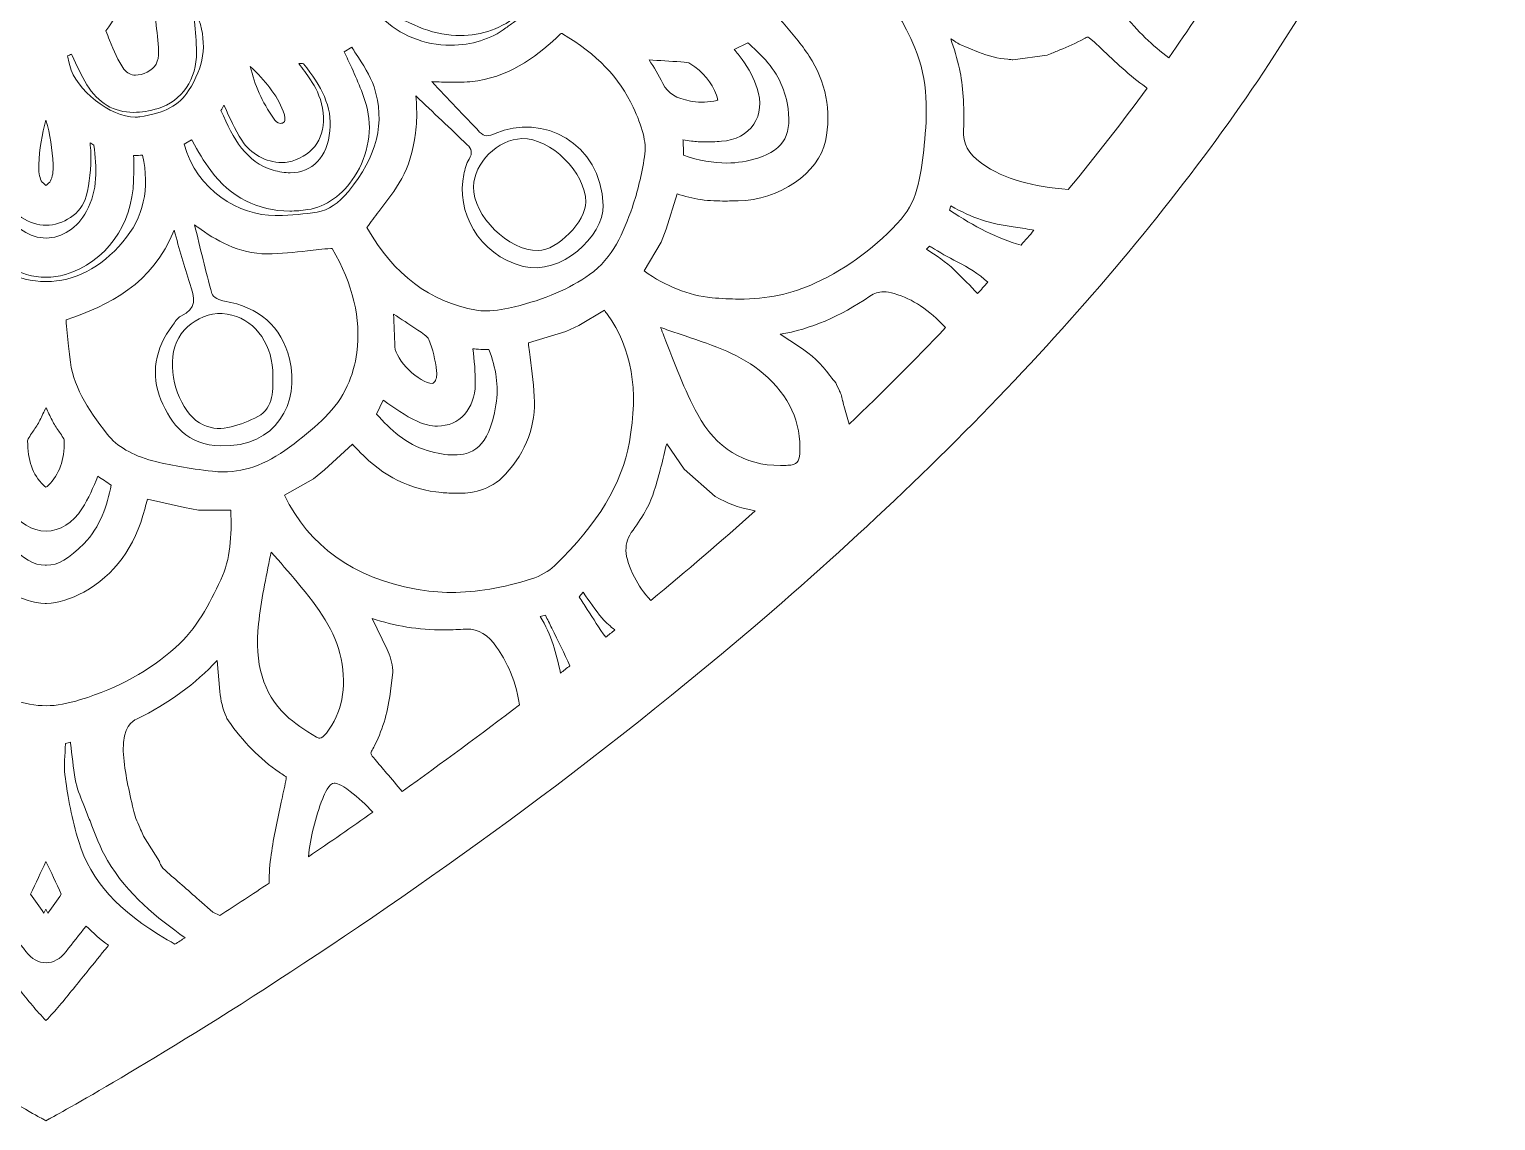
# Model space of a CAD drawing. Extents: x 12 to 8996, y -931 to -69.
# Drawn here: x 3926.4 to 4420.4, y -931.4 to -563.5 of the extents above; entities that cross this region are included whole.
import ezdxf

# ---------------------------------------------------------------- set-up
doc = ezdxf.new("R2010")
doc.units = 0
doc.header["$MEASUREMENT"] = 0
doc.layers.add('Layer 1', color=7, linetype='Continuous')

msp = doc.modelspace()

# ---------------------------------------------------------------- linework, layer by layer
at = {"layer": 'Layer 1', "lineweight": 0}
for points, knots in [([(4347.1, -136.52), (4305.12, -92.73), (4246.98, -68.61), (4183.41, -68.61), (4127.01, -68.61), (4070.99, -87.62), (4025.65, -122.14), (3978.88, -157.75), (3946.64, -207.02), (3932, -265.08), (3917.36, -207.03), (3885.12, -157.77), (3838.34, -122.15), (3793.01, -87.64), (3736.98, -68.62), (3680.59, -68.61), (3680.59, -68.61), (3680.54, -68.61), (3680.54, -68.61), (3616.99, -68.61), (3558.87, -92.72), (3516.89, -136.51), (3468.95, -186.52), (3443.61, -260.36), (3443.61, -350.03), (3443.61, -422.61), (3469.29, -498.34), (3519.94, -575.11), (3560.37, -636.41), (3616.73, -698.52), (3687.45, -759.71), (3807.78, -863.84), (3929.71, -930.15), (3930.92, -930.81), (3930.92, -930.81), (3932, -931.39), (3932, -931.39), (3932, -931.39), (3933.07, -930.81), (3933.07, -930.81), (3934.29, -930.15), (4056.22, -863.84), (4176.55, -759.71), (4247.27, -698.52), (4303.63, -636.41), (4344.06, -575.11), (4394.71, -498.34), (4420.39, -422.61), (4420.39, -350.03), (4420.39, -260.37), (4395.05, -186.54), (4347.1, -136.52)], [0, 0, 0, 0, 1, 1, 1, 2, 2, 2, 3, 3, 3, 4, 4, 4, 5, 5, 5, 6, 6, 6, 7, 7, 7, 8, 8, 8, 9, 9, 9, 10, 10, 10, 11, 11, 11, 12, 12, 12, 13, 13, 13, 14, 14, 14, 15, 15, 15, 16, 16, 16, 17, 17, 17, 17]), ([(4045.02, -559.5), (4045.02, -559.5), (4046.47, -557.04), (4046.47, -557.04), (4046.79, -557.21), (4047.1, -557.39), (4047.42, -557.57), (4051.09, -559.65), (4054.88, -561.8), (4059.04, -563.32), (4063.28, -564.88), (4067.5, -565.67), (4071.57, -565.67), (4078.88, -565.67), (4085.63, -563.19), (4091.61, -558.32), (4096.76, -554.11), (4099.91, -547.32), (4100.23, -539.69), (4100.58, -531.27), (4097.41, -522.99), (4091.76, -517.53), (4087.72, -513.63), (4083.11, -510.44), (4078.66, -507.35), (4077.82, -506.78), (4076.99, -506.2), (4076.16, -505.62), (4076.16, -505.62), (4077.63, -503.13), (4077.63, -503.13), (4078.27, -503.42), (4078.9, -503.71), (4079.53, -503.99), (4083.37, -505.72), (4087, -507.35), (4089.7, -509.68), (4100.98, -519.41), (4104.31, -532.52), (4099.87, -549.74), (4098.58, -554.77), (4094.56, -557.63), (4089.9, -560.94), (4088.91, -561.64), (4087.93, -562.34), (4086.96, -563.07), (4081.94, -566.83), (4075.34, -568.9), (4068.37, -568.9), (4059.43, -568.9), (4051.09, -565.51), (4045.02, -559.5)], [0, 0, 0, 0, 1, 1, 1, 2, 2, 2, 3, 3, 3, 4, 4, 4, 5, 5, 5, 6, 6, 6, 7, 7, 7, 8, 8, 8, 9, 9, 9, 10, 10, 10, 11, 11, 11, 12, 12, 12, 13, 13, 13, 14, 14, 14, 15, 15, 15, 16, 16, 16, 17, 17, 17, 17]), ([(4139.24, -635.28), (4139.24, -635.28), (4140.97, -630.92), (4140.97, -630.92), (4140.97, -630.92), (4144.6, -619.02), (4144.6, -619.02), (4147.17, -619.78), (4149.83, -620.53), (4152.61, -620.93), (4155.58, -621.35), (4158.54, -621.41), (4160.79, -621.41), (4161.81, -621.41), (4162.82, -621.4), (4163.84, -621.38), (4163.84, -621.38), (4165.23, -621.37), (4165.23, -621.37), (4178.75, -621.24), (4192.47, -611.83), (4194.61, -601.23), (4196.66, -591), (4194.77, -581.09), (4189.12, -572.57), (4186.45, -568.53), (4183.33, -564.87), (4180.31, -561.32), (4179.84, -560.78), (4179.38, -560.23), (4178.92, -559.69), (4178.92, -559.69), (4187.65, -550.34), (4187.65, -550.34), (4187.65, -550.34), (4190.63, -546.29), (4190.63, -546.29), (4190.63, -546.29), (4195.84, -537.13), (4195.84, -537.13), (4208.4, -542.49), (4217.39, -552.71), (4224.7, -569.75), (4229.38, -580.66), (4228.94, -592.4), (4227.88, -602.53), (4226.94, -611.5), (4225.97, -620.78), (4220.11, -627.48), (4212.21, -636.5), (4202.44, -643.78), (4191.06, -649.13), (4183.43, -652.71), (4175.04, -654.46), (4165.4, -654.46), (4162.55, -654.46), (4159.52, -654.3), (4156.4, -653.99), (4148.41, -653.2), (4140.9, -650.25), (4133.52, -644.97), (4133.52, -644.97), (4139.24, -635.28), (4139.24, -635.28)], [0, 0, 0, 0, 1, 1, 1, 2, 2, 2, 3, 3, 3, 4, 4, 4, 5, 5, 5, 6, 6, 6, 7, 7, 7, 8, 8, 8, 9, 9, 9, 10, 10, 10, 11, 11, 11, 12, 12, 12, 13, 13, 13, 14, 14, 14, 15, 15, 15, 16, 16, 16, 17, 17, 17, 18, 18, 18, 19, 19, 19, 20, 20, 20, 21, 21, 21, 21]), ([(4310.27, -573.12), (4304.83, -569.13), (4299.68, -564.11), (4294.93, -558.13), (4293.46, -556.28), (4292.78, -554.62), (4293.06, -553.57), (4293.36, -552.47), (4294.87, -551.31), (4297.21, -550.39), (4306.4, -546.78), (4315.56, -545.03), (4325.22, -545.03), (4326.38, -545.03), (4327.56, -545.05), (4328.75, -545.11), (4323.01, -554.37), (4316.82, -563.75), (4310.27, -573.12)], [0, 0, 0, 0, 1, 1, 1, 2, 2, 2, 3, 3, 3, 4, 4, 4, 5, 5, 5, 6, 6, 6, 6]), ([(3957.88, -551.84), (3960.71, -554.46), (3963.65, -557.1), (3967.17, -559.08), (3968.85, -560.02), (3968.88, -560.32), (3968.96, -560.91), (3969.4, -564.21), (3969.85, -567.63), (3969.94, -570.98), (3970.03, -574.41), (3968.84, -576.56), (3966.07, -577.95), (3964.72, -578.63), (3963.38, -578.99), (3962.2, -578.99), (3960.56, -578.99), (3959.28, -578.32), (3958.28, -576.95), (3956.27, -574.21), (3954.89, -570.79), (3953.43, -567.16), (3953.01, -566.13), (3952.59, -565.09), (3952.16, -564.06), (3954.95, -560.55), (3956.82, -556.58), (3957.88, -551.84)], [0, 0, 0, 0, 1, 1, 1, 2, 2, 2, 3, 3, 3, 4, 4, 4, 5, 5, 5, 6, 6, 6, 7, 7, 7, 8, 8, 8, 9, 9, 9, 9]), ([(3963.58, -593.03), (3963.1, -593.11), (3962.59, -593.14), (3962.07, -593.14), (3953.72, -593.14), (3941.98, -583.88), (3940.04, -575.75), (3940.04, -575.75), (3939.73, -574.5), (3939.73, -574.5), (3939.57, -573.83), (3939.39, -573.1), (3939.27, -572.52), (3939.66, -572.34), (3940.13, -572.12), (3940.6, -571.91), (3940.67, -572.06), (3940.73, -572.2), (3940.8, -572.35), (3942.3, -575.65), (3943.84, -579.06), (3945.8, -582.27), (3949.54, -588.4), (3954.84, -591.52), (3961.54, -591.52), (3964.08, -591.52), (3966.8, -591.08), (3969.86, -590.18), (3977.64, -587.91), (3982.93, -580.12), (3982.71, -571.25), (3982.63, -567.74), (3982.34, -564.24), (3982.05, -560.86), (3982.04, -560.75), (3982.03, -560.64), (3982.02, -560.53), (3982.02, -560.53), (3983.55, -560.3), (3983.55, -560.3), (3986.32, -568.87), (3985.21, -576.16), (3980.05, -584.15), (3976.81, -589.18), (3972.04, -591.75), (3963.58, -593.03)], [0, 0, 0, 0, 1, 1, 1, 2, 2, 2, 3, 3, 3, 4, 4, 4, 5, 5, 5, 6, 6, 6, 7, 7, 7, 8, 8, 8, 9, 9, 9, 10, 10, 10, 11, 11, 11, 12, 12, 12, 13, 13, 13, 14, 14, 14, 15, 15, 15, 15]), ([(4080.2, -658.44), (4079.05, -658.44), (4077.98, -658.35), (4077.01, -658.18), (4061.33, -655.41), (4049.26, -646.31), (4040.13, -630.36), (4041.4, -628.55), (4042.74, -626.8), (4044.15, -624.95), (4046.83, -621.43), (4049.6, -617.79), (4051.86, -613.78), (4054.11, -609.78), (4055.63, -604.79), (4056.5, -598.51), (4056.9, -595.61), (4056.92, -592.79), (4056.88, -590.41), (4056.85, -588.93), (4056.75, -587.46), (4056.6, -585.99), (4062.48, -591.56), (4068.25, -597.01), (4073.94, -602.45), (4075.38, -603.82), (4075.81, -605.28), (4074.55, -607.26), (4073.59, -608.77), (4073.17, -610.68), (4072.78, -612.47), (4070.12, -624.56), (4077.47, -639.56), (4092.79, -643.46), (4105.31, -646.65), (4119.91, -633.42), (4119.68, -622.87), (4119.2, -601.74), (4099.05, -591.64), (4083.31, -598.68), (4081.23, -599.61), (4079.69, -599.84), (4078.1, -598.16), (4072.81, -592.59), (4067.51, -587), (4061.96, -581.15), (4062.31, -581.17), (4062.66, -581.22), (4063.02, -581.23), (4063.02, -581.23), (4063.74, -581.25), (4063.74, -581.25), (4065.79, -581.33), (4067.79, -581.39), (4069.73, -581.39), (4072.72, -581.39), (4075.18, -581.23), (4077.47, -580.87), (4089.38, -579.02), (4098.25, -571.86), (4105.36, -565.11), (4105.48, -564.99), (4105.62, -564.97), (4105.72, -564.97), (4105.83, -564.97), (4105.93, -565), (4106.03, -565.06), (4117.59, -571.9), (4125.14, -579.78), (4129.81, -589.83), (4132.79, -596.26), (4134.47, -601.29), (4133.64, -606.49), (4132.66, -612.6), (4131.28, -618.31), (4129.54, -623.47), (4126.66, -631.97), (4122.93, -640.61), (4115.12, -646.2), (4108.37, -651.04), (4100.1, -654.59), (4089.83, -657.05), (4087.36, -657.64), (4083.66, -658.44), (4080.2, -658.44)], [0, 0, 0, 0, 1, 1, 1, 2, 2, 2, 3, 3, 3, 4, 4, 4, 5, 5, 5, 6, 6, 6, 7, 7, 7, 8, 8, 8, 9, 9, 9, 10, 10, 10, 11, 11, 11, 12, 12, 12, 13, 13, 13, 14, 14, 14, 15, 15, 15, 16, 16, 16, 17, 17, 17, 18, 18, 18, 19, 19, 19, 20, 20, 20, 21, 21, 21, 22, 22, 22, 23, 23, 23, 24, 24, 24, 25, 25, 25, 26, 26, 26, 27, 27, 27, 28, 28, 28, 28]), ([(4146.65, -601.35), (4146.64, -601.15), (4146.62, -600.95), (4146.6, -600.75), (4147.53, -600.95), (4148.47, -601.12), (4149.44, -601.23), (4150.95, -601.41), (4152.52, -601.49), (4154.26, -601.49), (4155.82, -601.49), (4157.5, -601.42), (4159.53, -601.28), (4164.31, -600.93), (4168.18, -598.89), (4170.44, -595.52), (4172.66, -592.21), (4173.08, -587.94), (4171.63, -583.51), (4170.55, -580.23), (4168.8, -576.82), (4166.57, -573.66), (4165.72, -572.46), (4164.8, -571.37), (4163.85, -570.34), (4163.85, -570.34), (4168.47, -568.07), (4168.47, -568.07), (4169.88, -569.39), (4171.27, -570.7), (4172.64, -572.04), (4177.47, -576.78), (4180.51, -582.28), (4181.68, -588.37), (4183.66, -598.76), (4180.88, -603.97), (4171.77, -606.95), (4168.38, -608.06), (4164.97, -608.6), (4161.34, -608.6), (4156.85, -608.6), (4152.05, -607.75), (4146.75, -606), (4146.77, -604.48), (4146.77, -602.92), (4146.65, -601.35)], [0, 0, 0, 0, 1, 1, 1, 2, 2, 2, 3, 3, 3, 4, 4, 4, 5, 5, 5, 6, 6, 6, 7, 7, 7, 8, 8, 8, 9, 9, 9, 10, 10, 10, 11, 11, 11, 12, 12, 12, 13, 13, 13, 14, 14, 14, 15, 15, 15, 15]), ([(4276.42, -617.54), (4264.41, -616.43), (4255.22, -614.43), (4247.15, -608.63), (4242.68, -605.4), (4240.93, -602.16), (4241.12, -597.44), (4241.45, -589.12), (4241.01, -582.58), (4239.72, -576.85), (4238.95, -573.39), (4237.93, -570.03), (4236.82, -566.75), (4237.61, -567.19), (4238.38, -567.69), (4239.17, -568.25), (4239.17, -568.25), (4239.6, -568.56), (4239.6, -568.56), (4239.6, -568.56), (4246.18, -571.24), (4246.18, -571.24), (4249.42, -572.56), (4252.75, -573.37), (4256.08, -573.65), (4256.45, -573.68), (4257.72, -573.82), (4257.72, -573.82), (4257.72, -573.82), (4269.32, -572.27), (4269.32, -572.27), (4269.32, -572.27), (4269.91, -572.01), (4269.91, -572.01), (4271.14, -571.47), (4272.35, -570.98), (4273.53, -570.5), (4276.35, -569.34), (4279.02, -568.25), (4281.62, -566.7), (4282.25, -566.33), (4282.69, -566.19), (4282.88, -566.19), (4283.05, -566.19), (4283.61, -566.35), (4285.14, -567.79), (4285.14, -567.79), (4287.52, -570.04), (4287.52, -570.04), (4292.22, -574.5), (4297.08, -579.11), (4302.48, -583.05), (4302.64, -583.16), (4302.79, -583.27), (4302.94, -583.38), (4294.69, -594.7), (4285.79, -606.17), (4276.42, -617.54)], [0, 0, 0, 0, 1, 1, 1, 2, 2, 2, 3, 3, 3, 4, 4, 4, 5, 5, 5, 6, 6, 6, 7, 7, 7, 8, 8, 8, 9, 9, 9, 10, 10, 10, 11, 11, 11, 12, 12, 12, 13, 13, 13, 14, 14, 14, 15, 15, 15, 16, 16, 16, 17, 17, 17, 18, 18, 18, 19, 19, 19, 19]), ([(4033.87, -618.2), (4030.51, -622.29), (4027.16, -624.5), (4023.34, -625.13), (4019.24, -625.81), (4014.81, -626.2), (4009.77, -626.31), (4009.77, -626.31), (4009.2, -626.32), (4009.2, -626.32), (3997.11, -626.32), (3982.81, -617.91), (3978.53, -602.25), (3978.53, -602.25), (3981.06, -600.78), (3981.06, -600.78), (3981.15, -600.94), (3981.25, -601.11), (3981.34, -601.27), (3983.21, -604.57), (3985.14, -607.98), (3987.5, -611.14), (3994.17, -620.07), (4003.37, -624.79), (4014.1, -624.79), (4016.09, -624.79), (4018.16, -624.63), (4020.26, -624.32), (4026.27, -623.4), (4032, -619.32), (4035.97, -613.13), (4040.66, -605.8), (4042.14, -596.85), (4039.94, -589.2), (4038.37, -583.78), (4036.01, -578.7), (4033.73, -573.79), (4033.31, -572.89), (4032.89, -571.99), (4032.48, -571.1), (4032.48, -571.1), (4035.02, -569.61), (4035.02, -569.61), (4035.45, -570.28), (4035.89, -570.94), (4036.31, -571.6), (4038.86, -575.47), (4041.27, -579.12), (4042.52, -582.93), (4046.43, -594.83), (4043.6, -606.37), (4033.87, -618.2)], [0, 0, 0, 0, 1, 1, 1, 2, 2, 2, 3, 3, 3, 4, 4, 4, 5, 5, 5, 6, 6, 6, 7, 7, 7, 8, 8, 8, 9, 9, 9, 10, 10, 10, 11, 11, 11, 12, 12, 12, 13, 13, 13, 14, 14, 14, 15, 15, 15, 16, 16, 16, 17, 17, 17, 17]), ([(3991.93, -589.1), (3991.99, -589.22), (3992.04, -589.35), (3992.1, -589.47), (3993.85, -593.28), (3995.66, -597.21), (3997.98, -600.92), (4000.84, -605.48), (4006.11, -608.43), (4011.41, -608.43), (4013.06, -608.43), (4014.62, -608.14), (4016.05, -607.58), (4023.36, -604.68), (4026.59, -598.47), (4025.14, -590.11), (4024.45, -586.12), (4022.6, -582.73), (4021.17, -580.59), (4019.89, -578.69), (4018.55, -576.86), (4017.15, -575.03), (4017.7, -575.06), (4018.25, -575.09), (4018.8, -575.13), (4024.76, -582.75), (4028.5, -589.58), (4027.67, -597.74), (4026.76, -606.6), (4021.75, -611.88), (4014.27, -611.88), (4012.47, -611.88), (4010.54, -611.58), (4008.53, -610.98), (3999.38, -608.25), (3995.17, -600.66), (3990.96, -590.92), (3991.28, -590.32), (3991.6, -589.71), (3991.93, -589.1)], [0, 0, 0, 0, 1, 1, 1, 2, 2, 2, 3, 3, 3, 4, 4, 4, 5, 5, 5, 6, 6, 6, 7, 7, 7, 8, 8, 8, 9, 9, 9, 10, 10, 10, 11, 11, 11, 12, 12, 12, 13, 13, 13, 13]), ([(4000.83, -576.06), (4005.91, -580.9), (4009.73, -585.52), (4011.92, -591.12), (4012.62, -592.9), (4012.56, -594.15), (4012.31, -594.67), (4012.25, -594.79), (4012.16, -594.98), (4011.67, -595.12), (4011.41, -595.2), (4011.17, -595.24), (4010.96, -595.24), (4010.02, -595.24), (4009.18, -594.31), (4008.65, -593.53), (4004.85, -588.02), (4002.26, -582.25), (4000.83, -576.06)], [0, 0, 0, 0, 1, 1, 1, 2, 2, 2, 3, 3, 3, 4, 4, 4, 5, 5, 5, 6, 6, 6, 6]), ([(4139.81, -581.75), (4138.44, -578.91), (4136.81, -576.29), (4135.17, -573.87), (4138.59, -574.05), (4142.24, -574.26), (4145.9, -574.51), (4147.56, -574.62), (4148.59, -574.8), (4148.96, -575.04), (4153.4, -577.94), (4156.34, -581.43), (4157.92, -585.7), (4158.33, -586.79), (4158.27, -587.3), (4158.3, -587.33), (4158.22, -587.39), (4157.87, -587.61), (4156.97, -587.75), (4155.53, -587.97), (4154.14, -588.08), (4152.84, -588.08), (4151.47, -588.08), (4150.21, -587.96), (4149.09, -587.72), (4144.44, -586.69), (4141.58, -585.44), (4139.81, -581.75)], [0, 0, 0, 0, 1, 1, 1, 2, 2, 2, 3, 3, 3, 4, 4, 4, 5, 5, 5, 6, 6, 6, 7, 7, 7, 8, 8, 8, 9, 9, 9, 9]), ([(3933.57, -614.57), (3933.27, -615.12), (3932.54, -615.82), (3932, -616.16), (3931.46, -615.82), (3930.73, -615.12), (3930.43, -614.57), (3929.8, -613.39), (3929.49, -611.39), (3929.59, -609.08), (3929.81, -603.89), (3930.62, -598.92), (3932, -594.2), (3933.38, -598.92), (3934.19, -603.89), (3934.41, -609.08), (3934.51, -611.39), (3934.2, -613.4), (3933.57, -614.57)], [0, 0, 0, 0, 1, 1, 1, 2, 2, 2, 3, 3, 3, 4, 4, 4, 5, 5, 5, 6, 6, 6, 6]), ([(3946.83, -601.75), (3947.26, -602.03), (3947.69, -602.32), (3948.12, -602.6), (3949.18, -610.06), (3949.49, -617.85), (3945.69, -624.84), (3942.66, -630.43), (3937.41, -633.9), (3932.01, -633.91), (3926.59, -633.9), (3921.34, -630.43), (3918.3, -624.84), (3914.51, -617.85), (3914.82, -610.06), (3915.88, -602.6), (3916.31, -602.32), (3916.74, -602.03), (3917.17, -601.75), (3917.04, -602.89), (3916.94, -604.03), (3916.91, -605.2), (3916.78, -610.4), (3917.3, -615.3), (3918.44, -619.76), (3920.02, -625.91), (3926.52, -629.58), (3932.11, -629.58), (3937.48, -629.58), (3943.98, -625.91), (3945.56, -619.76), (3946.7, -615.3), (3947.22, -610.4), (3947.09, -605.2), (3947.06, -604.03), (3946.96, -602.89), (3946.83, -601.75)], [0, 0, 0, 0, 1, 1, 1, 2, 2, 2, 3, 3, 3, 4, 4, 4, 5, 5, 5, 6, 6, 6, 7, 7, 7, 8, 8, 8, 9, 9, 9, 10, 10, 10, 11, 11, 11, 12, 12, 12, 12]), ([(4076.02, -616.59), (4076.16, -608.61), (4084.28, -600.55), (4092.35, -600.39), (4102.1, -600.19), (4113.77, -611.77), (4113.88, -621.74), (4113.94, -628.22), (4104.32, -638.05), (4097.82, -638.13), (4087.87, -638.24), (4075.85, -626.37), (4076.02, -616.59)], [0, 0, 0, 0, 1, 1, 1, 2, 2, 2, 3, 3, 3, 4, 4, 4, 4]), ([(3932.01, -648.55), (3922.33, -648.53), (3913.6, -644.03), (3906.08, -635.18), (3899.15, -627.04), (3896.93, -617.2), (3899.47, -605.96), (3900.37, -606.01), (3901.27, -606.03), (3902.18, -606.03), (3902.27, -606.03), (3902.36, -606.03), (3902.45, -606.03), (3902.44, -608.96), (3902.42, -611.71), (3902.49, -614.46), (3902.86, -629.58), (3911.88, -642.02), (3925.48, -646.16), (3927.59, -646.8), (3929.78, -647.12), (3932, -647.12), (3934.22, -647.12), (3936.41, -646.8), (3938.53, -646.15), (3952.12, -642.02), (3961.14, -629.58), (3961.51, -614.46), (3961.58, -611.71), (3961.56, -608.96), (3961.54, -606.03), (3961.64, -606.03), (3961.73, -606.03), (3961.82, -606.03), (3962.73, -606.03), (3963.63, -606.01), (3964.53, -605.96), (3967.07, -617.2), (3964.85, -627.03), (3957.92, -635.18), (3950.4, -644.03), (3941.67, -648.53), (3932.01, -648.55)], [0, 0, 0, 0, 1, 1, 1, 2, 2, 2, 3, 3, 3, 4, 4, 4, 5, 5, 5, 6, 6, 6, 7, 7, 7, 8, 8, 8, 9, 9, 9, 10, 10, 10, 11, 11, 11, 12, 12, 12, 13, 13, 13, 14, 14, 14, 14]), ([(4260.49, -636.28), (4252.63, -634.04), (4244.72, -630.15), (4236.43, -624.44), (4236.43, -624.44), (4236.85, -623.05), (4236.85, -623.05), (4243.75, -627.01), (4250.55, -629.27), (4257.87, -630.09), (4259.95, -630.32), (4262.06, -630.73), (4264.29, -631.17), (4264.47, -631.2), (4264.65, -631.24), (4264.84, -631.27), (4263.39, -632.95), (4261.94, -634.62), (4260.49, -636.28)], [0, 0, 0, 0, 1, 1, 1, 2, 2, 2, 3, 3, 3, 4, 4, 4, 5, 5, 5, 6, 6, 6, 6]), ([(3991.71, -712.72), (3990.53, -712.72), (3989.33, -712.65), (3988.13, -712.51), (3979.8, -711.56), (3973.58, -710.46), (3967.96, -708.96), (3960.95, -707.09), (3955.94, -704.16), (3952.66, -699.99), (3945.75, -691.25), (3940.96, -683.49), (3940, -674.01), (3939.88, -672.77), (3939.74, -671.53), (3939.61, -670.29), (3939.3, -667.37), (3938.97, -664.37), (3938.77, -661.42), (3952.91, -656.71), (3968.12, -649.35), (3975.17, -631.24), (3976.92, -637.58), (3978.51, -643.48), (3980.51, -649.23), (3982.16, -654), (3983.01, -657.74), (3977.39, -660.25), (3976.23, -660.77), (3975.49, -662.29), (3974.62, -663.4), (3968.69, -671.01), (3967.23, -680.04), (3970.7, -688.39), (3974.14, -696.69), (3979.73, -703.74), (3990.9, -703.96), (4009.61, -704.33), (4017.58, -689.72), (4014.04, -674.62), (4011.48, -663.72), (4003.64, -657.03), (3992.14, -655.2), (3990.59, -654.95), (3988.23, -653.81), (3987.91, -652.63), (3985.83, -645.06), (3983.99, -637.41), (3982.05, -629.39), (3982.43, -629.68), (3982.79, -629.99), (3983.18, -630.27), (3988.96, -634.44), (3996.85, -639.22), (4006.53, -639.22), (4011.14, -639.22), (4015.69, -638.7), (4020.1, -638.19), (4022.63, -637.89), (4025.25, -637.59), (4027.93, -637.4), (4028.09, -637.4), (4028.24, -637.41), (4028.39, -637.42), (4035.46, -649.53), (4038.19, -661.01), (4036.72, -672.49), (4036.23, -676.28), (4035.13, -680.17), (4033.52, -683.74), (4029.93, -691.68), (4023.26, -697.28), (4015.57, -703.26), (4007.27, -709.71), (3999.69, -712.72), (3991.71, -712.72)], [0, 0, 0, 0, 1, 1, 1, 2, 2, 2, 3, 3, 3, 4, 4, 4, 5, 5, 5, 6, 6, 6, 7, 7, 7, 8, 8, 8, 9, 9, 9, 10, 10, 10, 11, 11, 11, 12, 12, 12, 13, 13, 13, 14, 14, 14, 15, 15, 15, 16, 16, 16, 17, 17, 17, 18, 18, 18, 19, 19, 19, 20, 20, 20, 21, 21, 21, 22, 22, 22, 23, 23, 23, 24, 24, 24, 25, 25, 25, 25]), ([(4245.79, -652.63), (4243.48, -650.05), (4240.9, -647.41), (4238.01, -644.64), (4235.13, -641.89), (4231.82, -639.72), (4228.61, -637.64), (4228.61, -637.64), (4229.69, -636.65), (4229.69, -636.65), (4229.89, -636.77), (4230.09, -636.89), (4230.29, -637), (4233.04, -638.66), (4235.89, -640.37), (4238.97, -641.88), (4242.73, -643.73), (4246.15, -646), (4249.32, -648.78), (4248.15, -650.07), (4246.97, -651.35), (4245.79, -652.63)], [0, 0, 0, 0, 1, 1, 1, 2, 2, 2, 3, 3, 3, 4, 4, 4, 5, 5, 5, 6, 6, 6, 7, 7, 7, 7]), ([(4202.57, -696.66), (4202.57, -696.66), (4200.76, -690.35), (4200.76, -690.35), (4200.68, -690.06), (4200.61, -689.76), (4200.52, -689.25), (4200.52, -689.25), (4200.44, -688.84), (4200.44, -688.84), (4200.44, -688.84), (4200.39, -688.72), (4200.39, -688.72), (4200.39, -688.72), (4200.22, -688.05), (4200.22, -688.05), (4200.07, -687.43), (4199.91, -686.8), (4199.69, -686.23), (4199.6, -685.97), (4199.5, -685.71), (4199.38, -685.45), (4199.38, -685.45), (4199.38, -685.3), (4199.38, -685.3), (4199.38, -685.3), (4198.58, -683.77), (4198.58, -683.77), (4198.58, -683.77), (4198.05, -682.64), (4198.05, -682.64), (4198.05, -682.64), (4197.6, -682.13), (4197.6, -682.13), (4197.04, -681.5), (4196.51, -680.84), (4196.03, -680.18), (4193.25, -676.34), (4189.82, -673.1), (4185.83, -670.53), (4185.83, -670.53), (4179.29, -666.34), (4179.29, -666.34), (4189.55, -664.6), (4199.46, -660.39), (4209.53, -653.52), (4211.03, -652.49), (4212.51, -652.01), (4214.17, -652.01), (4215.25, -652.01), (4216.43, -652.21), (4217.78, -652.61), (4224.07, -654.48), (4229.38, -657.99), (4235.05, -664.09), (4224.75, -674.91), (4213.86, -685.82), (4202.57, -696.66)], [0, 0, 0, 0, 1, 1, 1, 2, 2, 2, 3, 3, 3, 4, 4, 4, 5, 5, 5, 6, 6, 6, 7, 7, 7, 8, 8, 8, 9, 9, 9, 10, 10, 10, 11, 11, 11, 12, 12, 12, 13, 13, 13, 14, 14, 14, 15, 15, 15, 16, 16, 16, 17, 17, 17, 18, 18, 18, 19, 19, 19, 19]), ([(3994.61, -659.84), (4003.05, -662.09), (4008.45, -670.11), (4008.46, -680.4), (4008.48, -686.05), (4008.55, -691.97), (4002.31, -694.61), (3996.39, -697.12), (3990.23, -700.07), (3983.7, -696.16), (3977.36, -692.36), (3973.3, -681.03), (3975.01, -672.16), (3976.7, -663.39), (3985.99, -657.55), (3994.61, -659.84)], [0, 0, 0, 0, 1, 1, 1, 2, 2, 2, 3, 3, 3, 4, 4, 4, 5, 5, 5, 5]), ([(4068.54, -753.33), (4064.49, -753.33), (4060.49, -752.96), (4056.66, -752.25), (4035.31, -748.25), (4020.77, -737.86), (4012.33, -720.51), (4012.33, -720.51), (4022.12, -715), (4022.12, -715), (4022.12, -715), (4025.83, -712.06), (4025.83, -712.06), (4025.83, -712.06), (4035.21, -703.38), (4035.21, -703.38), (4036.07, -704.29), (4036.92, -705.19), (4037.78, -706.08), (4045.57, -714.2), (4054.84, -718.77), (4065.32, -719.67), (4066.71, -719.79), (4068.55, -719.93), (4070.44, -719.93), (4074.95, -719.93), (4081.54, -719.27), (4086.77, -713.52), (4093.86, -705.73), (4097.14, -696.89), (4096.51, -687.26), (4096.17, -682.2), (4095.52, -677.11), (4094.89, -672.19), (4094.76, -671.22), (4094.64, -670.24), (4094.52, -669.25), (4094.52, -669.25), (4107.13, -665.43), (4107.13, -665.43), (4107.13, -665.43), (4111.56, -663.36), (4111.56, -663.36), (4111.56, -663.36), (4120.19, -658.25), (4120.19, -658.25), (4120.51, -658.72), (4120.82, -659.19), (4121.15, -659.64), (4129.4, -671.24), (4131.75, -684.9), (4128.55, -702.63), (4125.95, -716.99), (4118.17, -729.86), (4103.32, -744.36), (4101.43, -746.21), (4098.62, -747.81), (4095.61, -748.74), (4085.75, -751.83), (4076.9, -753.33), (4068.54, -753.33)], [0, 0, 0, 0, 1, 1, 1, 2, 2, 2, 3, 3, 3, 4, 4, 4, 5, 5, 5, 6, 6, 6, 7, 7, 7, 8, 8, 8, 9, 9, 9, 10, 10, 10, 11, 11, 11, 12, 12, 12, 13, 13, 13, 14, 14, 14, 15, 15, 15, 16, 16, 16, 17, 17, 17, 18, 18, 18, 19, 19, 19, 20, 20, 20, 20]), ([(4049.09, -659.54), (4051.63, -661.16), (4054.29, -662.89), (4056.9, -664.66), (4056.9, -664.66), (4057.32, -664.95), (4057.32, -664.95), (4058.55, -665.78), (4060.61, -667.18), (4060.98, -668.03), (4062.39, -671.26), (4063.08, -675.07), (4063.61, -678.71), (4063.86, -680.48), (4063.36, -681.81), (4062.81, -682.47), (4062.57, -682.75), (4062.34, -682.88), (4062.16, -682.88), (4057.81, -682.88), (4049.68, -674.92), (4049.56, -670.54), (4049.45, -666.77), (4049.28, -663.03), (4049.09, -659.54)], [0, 0, 0, 0, 1, 1, 1, 2, 2, 2, 3, 3, 3, 4, 4, 4, 5, 5, 5, 6, 6, 6, 7, 7, 7, 8, 8, 8, 8]), ([(4181.93, -710.49), (4181.1, -710.54), (4180.28, -710.56), (4179.47, -710.56), (4167.21, -710.56), (4157.55, -704.61), (4151.55, -693.35), (4147.1, -685.01), (4143.73, -676.2), (4140.17, -666.87), (4139.81, -665.93), (4139.44, -664.97), (4139.08, -664.02), (4140.92, -664.7), (4142.75, -665.35), (4144.6, -665.98), (4144.6, -665.98), (4147.32, -666.89), (4147.32, -666.89), (4157.03, -670.14), (4166.2, -673.22), (4173.67, -679.59), (4182.49, -687.11), (4186.51, -695.9), (4185.95, -706.46), (4185.8, -709.44), (4184.93, -710.31), (4181.93, -710.49)], [0, 0, 0, 0, 1, 1, 1, 2, 2, 2, 3, 3, 3, 4, 4, 4, 5, 5, 5, 6, 6, 6, 7, 7, 7, 8, 8, 8, 9, 9, 9, 9]), ([(4057.05, -695.66), (4059.34, -696.73), (4061.63, -697.27), (4063.86, -697.27), (4071.27, -697.27), (4076.52, -691.47), (4076.64, -683.17), (4076.69, -679.13), (4076.28, -675.12), (4075.86, -671.23), (4076.23, -671.27), (4076.6, -671.3), (4076.97, -671.33), (4078.01, -671.4), (4079.04, -671.42), (4080.07, -671.42), (4080.47, -671.42), (4080.86, -671.42), (4081.25, -671.41), (4083.58, -677.99), (4084.63, -683.48), (4083.59, -690.14), (4081.29, -705), (4075.13, -707.01), (4069.42, -707.01), (4066.85, -707.01), (4063.83, -706.51), (4060.43, -705.51), (4053.41, -703.46), (4048.07, -698.5), (4043.32, -693.21), (4043.32, -693.21), (4045.59, -688.51), (4045.59, -688.51), (4045.66, -688.57), (4045.74, -688.62), (4045.81, -688.67), (4049.32, -691.17), (4052.96, -693.75), (4057.05, -695.66)], [0, 0, 0, 0, 1, 1, 1, 2, 2, 2, 3, 3, 3, 4, 4, 4, 5, 5, 5, 6, 6, 6, 7, 7, 7, 8, 8, 8, 9, 9, 9, 10, 10, 10, 11, 11, 11, 12, 12, 12, 13, 13, 13, 13]), ([(3932.84, -717.22), (3932.48, -717.57), (3932.19, -717.76), (3932, -717.86), (3931.81, -717.76), (3931.52, -717.57), (3931.16, -717.22), (3927.51, -713.65), (3925.76, -708.74), (3925.83, -702.23), (3925.86, -701.63), (3927.01, -699.94), (3927.7, -698.93), (3928.49, -697.79), (3929.29, -696.6), (3929.96, -695.27), (3930.66, -693.86), (3931.34, -692.45), (3932, -691.07), (3932.66, -692.45), (3933.34, -693.86), (3934.04, -695.27), (3934.7, -696.6), (3935.51, -697.79), (3936.3, -698.93), (3936.99, -699.94), (3938.14, -701.63), (3938.17, -702.23), (3938.23, -708.74), (3936.49, -713.65), (3932.84, -717.22)], [0, 0, 0, 0, 1, 1, 1, 2, 2, 2, 3, 3, 3, 4, 4, 4, 5, 5, 5, 6, 6, 6, 7, 7, 7, 8, 8, 8, 9, 9, 9, 10, 10, 10, 10]), ([(4135.76, -756.06), (4133.41, -753.48), (4131.63, -750.94), (4130.27, -748.23), (4126.59, -740.95), (4126.46, -736.79), (4129.77, -732.34), (4133.36, -727.52), (4135.71, -723.17), (4136.95, -719.03), (4138.56, -713.72), (4139.88, -708.41), (4141.11, -703.21), (4141.11, -703.21), (4146.98, -711.81), (4146.98, -711.81), (4146.98, -711.81), (4157.44, -721.05), (4157.44, -721.05), (4157.44, -721.05), (4159.13, -721.92), (4159.13, -721.92), (4162.86, -723.83), (4166.84, -725.15), (4170.97, -725.84), (4159.62, -735.95), (4147.82, -746.08), (4135.76, -756.06)], [0, 0, 0, 0, 1, 1, 1, 2, 2, 2, 3, 3, 3, 4, 4, 4, 5, 5, 5, 6, 6, 6, 7, 7, 7, 8, 8, 8, 9, 9, 9, 9]), ([(3944.13, -725.14), (3946.36, -721.62), (3947.97, -717.85), (3949.51, -714.19), (3951, -715.15), (3952.51, -716.14), (3953.99, -717.18), (3952.57, -723.91), (3950.29, -731.33), (3944.81, -736.87), (3939.81, -741.93), (3935.93, -744.19), (3932.23, -744.19), (3932.23, -744.19), (3931.84, -744.18), (3931.84, -744.18), (3931.84, -744.18), (3931.77, -744.19), (3931.77, -744.19), (3928.07, -744.19), (3924.19, -741.93), (3919.19, -736.87), (3913.71, -731.33), (3911.43, -723.91), (3910.01, -717.18), (3911.5, -716.14), (3913, -715.15), (3914.49, -714.19), (3916.03, -717.85), (3917.64, -721.63), (3919.87, -725.15), (3922.89, -729.92), (3927.31, -732.65), (3932.01, -732.65), (3936.69, -732.65), (3941.11, -729.92), (3944.13, -725.14)], [0, 0, 0, 0, 1, 1, 1, 2, 2, 2, 3, 3, 3, 4, 4, 4, 5, 5, 5, 6, 6, 6, 7, 7, 7, 8, 8, 8, 9, 9, 9, 10, 10, 10, 11, 11, 11, 12, 12, 12, 12]), ([(3932.06, -791.55), (3928.49, -791.5), (3924.64, -790.82), (3920.31, -789.48), (3907.56, -785.51), (3897.1, -779.76), (3888.34, -771.89), (3881.34, -765.6), (3876.88, -757.22), (3873.11, -749.1), (3869.78, -741.94), (3869.41, -734.39), (3869.73, -725.61), (3869.73, -725.61), (3880.57, -725.61), (3880.57, -725.61), (3880.57, -725.61), (3885.53, -724.71), (3885.53, -724.71), (3885.53, -724.71), (3897.82, -721.91), (3897.82, -721.91), (3898.09, -722.93), (3898.37, -723.95), (3898.64, -724.97), (3902.12, -738.23), (3908.87, -747.47), (3919.29, -753.22), (3923.54, -755.56), (3927.74, -756.85), (3931.77, -757.05), (3931.77, -757.05), (3932, -757.06), (3932, -757.06), (3932, -757.06), (3932.23, -757.05), (3932.23, -757.05), (3936.26, -756.85), (3940.46, -755.56), (3944.71, -753.22), (3955.13, -747.47), (3961.88, -738.23), (3965.36, -724.97), (3965.63, -723.95), (3965.91, -722.93), (3966.18, -721.91), (3966.18, -721.91), (3978.68, -724.75), (3978.68, -724.75), (3978.68, -724.75), (3983.43, -725.61), (3983.43, -725.61), (3983.43, -725.61), (3994.27, -725.61), (3994.27, -725.61), (3994.59, -734.39), (3994.22, -741.94), (3990.89, -749.1), (3987.12, -757.22), (3982.66, -765.6), (3975.66, -771.89), (3966.9, -779.76), (3956.44, -785.51), (3943.68, -789.48), (3939.36, -790.82), (3935.51, -791.5), (3932.06, -791.55)], [0, 0, 0, 0, 1, 1, 1, 2, 2, 2, 3, 3, 3, 4, 4, 4, 5, 5, 5, 6, 6, 6, 7, 7, 7, 8, 8, 8, 9, 9, 9, 10, 10, 10, 11, 11, 11, 12, 12, 12, 13, 13, 13, 14, 14, 14, 15, 15, 15, 16, 16, 16, 17, 17, 17, 18, 18, 18, 19, 19, 19, 20, 20, 20, 21, 21, 21, 22, 22, 22, 22]), ([(4007.87, -739.77), (4010.81, -743.06), (4013.8, -746.45), (4016.65, -749.91), (4023.89, -758.72), (4029.57, -766.21), (4031.42, -775.73), (4033.35, -785.65), (4031.73, -793.84), (4026.47, -800.75), (4025.66, -801.82), (4024.8, -802.48), (4024.23, -802.48), (4023.88, -802.48), (4023.45, -802.27), (4023.16, -802.09), (4019.14, -799.64), (4015.58, -797.39), (4012.75, -794.68), (4005.15, -787.4), (4002.17, -777.32), (4003.62, -763.87), (4004.45, -756.12), (4006.08, -748.32), (4007.65, -740.78), (4007.72, -740.44), (4007.79, -740.11), (4007.87, -739.77)], [0, 0, 0, 0, 1, 1, 1, 2, 2, 2, 3, 3, 3, 4, 4, 4, 5, 5, 5, 6, 6, 6, 7, 7, 7, 8, 8, 8, 9, 9, 9, 9]), ([(4120.57, -768.46), (4118.4, -765.37), (4116.36, -762.18), (4114.37, -759.05), (4113.47, -757.63), (4112.57, -756.22), (4111.68, -754.85), (4111.68, -754.85), (4113.03, -753.3), (4113.03, -753.3), (4115.11, -756.34), (4117.1, -759.23), (4119.37, -762.01), (4120.68, -763.62), (4122.25, -764.86), (4123.62, -765.96), (4123.63, -765.96), (4123.64, -765.97), (4123.64, -765.98), (4122.62, -766.81), (4121.59, -767.64), (4120.57, -768.46)], [0, 0, 0, 0, 1, 1, 1, 2, 2, 2, 3, 3, 3, 4, 4, 4, 5, 5, 5, 6, 6, 6, 7, 7, 7, 7]), ([(4051.99, -820.42), (4050.24, -818.34), (4048.48, -816.27), (4046.72, -814.21), (4045.43, -812.69), (4044.14, -811.18), (4042.86, -809.66), (4041.2, -807.69), (4041.26, -807.58), (4041.86, -806.52), (4042.24, -805.85), (4042.6, -805.18), (4042.93, -804.5), (4045.58, -799.17), (4047.32, -793.11), (4048.1, -786.47), (4048.1, -786.47), (4048.82, -780.31), (4048.82, -780.31), (4048.82, -780.31), (4048.82, -779.75), (4048.82, -779.75), (4048.82, -779.75), (4048.8, -779.6), (4048.8, -779.6), (4048.63, -777.05), (4048, -774.67), (4046.95, -772.52), (4046.95, -772.52), (4041.86, -762.1), (4041.86, -762.1), (4049.45, -764.66), (4057.53, -765.96), (4066.01, -765.96), (4068.13, -765.96), (4070.32, -765.88), (4072.5, -765.72), (4072.88, -765.69), (4073.25, -765.68), (4073.61, -765.68), (4077.8, -765.68), (4080.95, -767.56), (4083.83, -771.8), (4085.48, -774.23), (4086.85, -776.61), (4087.9, -778.89), (4089.56, -782.49), (4090.74, -786.45), (4091.54, -791.2), (4078.67, -801.03), (4065.39, -810.84), (4051.99, -820.42)], [0, 0, 0, 0, 1, 1, 1, 2, 2, 2, 3, 3, 3, 4, 4, 4, 5, 5, 5, 6, 6, 6, 7, 7, 7, 8, 8, 8, 9, 9, 9, 10, 10, 10, 11, 11, 11, 12, 12, 12, 13, 13, 13, 14, 14, 14, 15, 15, 15, 16, 16, 16, 17, 17, 17, 17]), ([(4105.32, -780.56), (4103.96, -774.07), (4102.35, -767.49), (4098.51, -761.47), (4098.51, -761.47), (4100.23, -760.96), (4100.23, -760.96), (4100.95, -762.44), (4101.68, -763.91), (4102.41, -765.37), (4104.57, -769.71), (4106.63, -773.86), (4108.5, -778.06), (4107.43, -778.9), (4106.37, -779.73), (4105.32, -780.56)], [0, 0, 0, 0, 1, 1, 1, 2, 2, 2, 3, 3, 3, 4, 4, 4, 5, 5, 5, 5]), ([(4012.8, -816.84), (4012.3, -819.25), (4011.78, -821.67), (4011.26, -824.08), (4010.02, -829.79), (4008.74, -835.68), (4007.87, -841.62), (4007.4, -844.82), (4007.17, -848.07), (4007.18, -851.32), (4001.62, -855.02), (3996.05, -858.67), (3990.57, -862.21), (3990.57, -862.21), (3988.23, -861.08), (3988.23, -861.08), (3988.23, -861.08), (3983.59, -857.02), (3983.59, -857.02), (3979.66, -853.59), (3975.94, -850.35), (3972.25, -847.08), (3970.92, -845.92), (3970.56, -845.13), (3970.4, -844.57), (3970.4, -844.57), (3970.22, -843.98), (3970.22, -843.98), (3970.22, -843.98), (3964.87, -835.45), (3964.87, -835.45), (3964.58, -834.76), (3964.25, -834.03), (3963.89, -833.26), (3963.03, -831.36), (3962.06, -829.22), (3961.59, -827.18), (3961.59, -827.18), (3961.17, -825.34), (3961.17, -825.34), (3959.76, -819.21), (3958.3, -812.87), (3958.03, -806.79), (3957.67, -798.4), (3961.3, -796.63), (3962.49, -796.04), (3973.45, -790.68), (3982.42, -784.16), (3989.62, -776.31), (3989.62, -776.31), (3990.56, -786.72), (3990.56, -786.72), (3990.84, -789.73), (3991.57, -792.63), (3992.76, -795.4), (3992.76, -795.4), (3992.93, -795.79), (3992.93, -795.79), (3992.93, -795.79), (3993.47, -796.58), (3993.47, -796.58), (3998.31, -803.62), (4004.08, -809.46), (4010.61, -813.95), (4011.19, -814.34), (4011.77, -814.72), (4012.36, -815.1), (4012.74, -815.34), (4012.9, -815.52), (4012.92, -815.53), (4012.92, -815.55), (4013, -815.85), (4012.8, -816.84)], [0, 0, 0, 0, 1, 1, 1, 2, 2, 2, 3, 3, 3, 4, 4, 4, 5, 5, 5, 6, 6, 6, 7, 7, 7, 8, 8, 8, 9, 9, 9, 10, 10, 10, 11, 11, 11, 12, 12, 12, 13, 13, 13, 14, 14, 14, 15, 15, 15, 16, 16, 16, 17, 17, 17, 18, 18, 18, 19, 19, 19, 20, 20, 20, 21, 21, 21, 22, 22, 22, 23, 23, 23, 24, 24, 24, 24]), ([(3975.46, -871.88), (3974.6, -871.39), (3973.74, -870.9), (3972.88, -870.4), (3956.35, -860.79), (3947.14, -850.58), (3943.02, -837.28), (3940.72, -829.87), (3939.41, -822.05), (3938.52, -816.06), (3938.05, -812.88), (3938.27, -809.46), (3938.49, -805.83), (3938.49, -805.83), (3938.59, -804.22), (3938.59, -804.22), (3939.14, -804.07), (3939.7, -803.93), (3940.26, -803.81), (3940.27, -803.9), (3940.28, -804), (3940.29, -804.1), (3940.75, -808.3), (3941.18, -812.27), (3941.88, -816.33), (3942.38, -819.27), (3943.47, -821.91), (3944.52, -824.45), (3944.52, -824.45), (3945, -825.62), (3945, -825.62), (3945.63, -827.19), (3946.23, -828.78), (3946.83, -830.37), (3948.5, -834.8), (3950.23, -839.37), (3952.72, -843.64), (3959.4, -855.07), (3969.58, -863.23), (3978.9, -869.7), (3977.74, -870.44), (3976.59, -871.17), (3975.46, -871.88)], [0, 0, 0, 0, 1, 1, 1, 2, 2, 2, 3, 3, 3, 4, 4, 4, 5, 5, 5, 6, 6, 6, 7, 7, 7, 8, 8, 8, 9, 9, 9, 10, 10, 10, 11, 11, 11, 12, 12, 12, 13, 13, 13, 14, 14, 14, 14]), ([(4020.42, -842.42), (4021.07, -835.93), (4022.67, -829.37), (4025.22, -822.82), (4025.82, -821.26), (4027.42, -817.62), (4029.12, -817.62), (4029.68, -817.62), (4031.32, -817.89), (4034.49, -820.38), (4037.23, -822.53), (4039.8, -824.88), (4042.17, -827.38), (4034.96, -832.45), (4027.69, -837.48), (4020.42, -842.42)], [0, 0, 0, 0, 1, 1, 1, 2, 2, 2, 3, 3, 3, 4, 4, 4, 5, 5, 5, 5]), ([(3937.17, -855.06), (3935.72, -857.14), (3934.24, -859.22), (3932.67, -861.41), (3932.67, -861.41), (3932, -860.08), (3932, -860.08), (3932, -860.08), (3931.33, -861.41), (3931.33, -861.41), (3929.76, -859.22), (3928.28, -857.14), (3926.83, -855.06), (3928.56, -851.31), (3930.31, -847.59), (3932, -844), (3933.69, -847.59), (3935.44, -851.31), (3937.17, -855.06)], [0, 0, 0, 0, 1, 1, 1, 2, 2, 2, 3, 3, 3, 4, 4, 4, 5, 5, 5, 6, 6, 6, 6]), ([(3952.69, -872.77), (3950.39, -875.56), (3948.12, -878.38), (3945.85, -881.2), (3942.77, -885.01), (3939.7, -888.82), (3936.57, -892.59), (3935.15, -894.29), (3933.62, -895.95), (3932, -897.66), (3930.38, -895.94), (3928.85, -894.29), (3927.43, -892.59), (3924.31, -888.84), (3921.25, -885.04), (3918.19, -881.24), (3915.9, -878.41), (3913.62, -875.58), (3911.31, -872.77), (3911.22, -872.65), (3911.07, -872.47), (3910.91, -872.27), (3913.74, -870.38), (3916.14, -868.06), (3918.45, -865.8), (3920.75, -868.66), (3923.02, -871.48), (3925.23, -874.34), (3927.2, -876.89), (3929.47, -878.18), (3932.03, -878.18), (3934.53, -878.18), (3936.8, -876.89), (3938.77, -874.34), (3940.98, -871.48), (3943.25, -868.66), (3945.55, -865.8), (3945.55, -865.8), (3945.55, -865.8), (3945.55, -865.8), (3947.86, -868.06), (3950.26, -870.38), (3953.09, -872.27), (3952.93, -872.47), (3952.78, -872.65), (3952.69, -872.77)], [0, 0, 0, 0, 1, 1, 1, 2, 2, 2, 3, 3, 3, 4, 4, 4, 5, 5, 5, 6, 6, 6, 7, 7, 7, 8, 8, 8, 9, 9, 9, 10, 10, 10, 11, 11, 11, 12, 12, 12, 13, 13, 13, 14, 14, 14, 15, 15, 15, 15])]:
    msp.add_open_spline(points, degree=3, knots=knots, dxfattribs=at)

doc.saveas('drawing.dxf')
